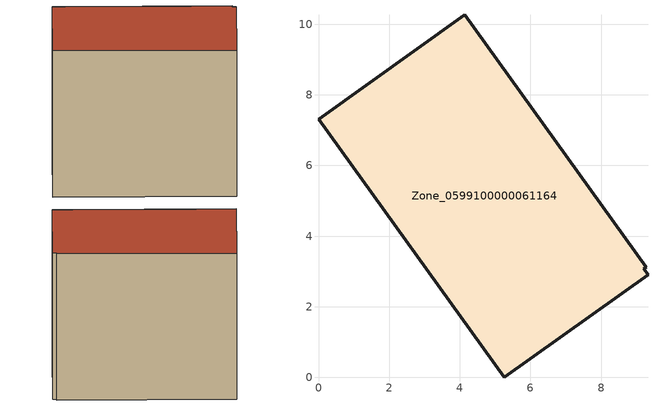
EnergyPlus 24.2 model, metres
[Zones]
Zone_0599100000061164
 floor ground (C_G): 0,7.31 4.14,10.27 9.28,3.12 9.21,3.07 9.33,2.91 5.25,0 z0
 wall outside (C_F): 4.14,10.27 0,7.31 5.25,0 9.33,2.91 9.21,3.07 9.28,3.12 4.14,10.27 z0:7.9
 roof outside (C_R): 5.25,0 9.33,2.91 9.21,3.07 9.28,3.12 4.14,10.27 0,7.31 z7.9
[BUILDING]
Pand.0599100000061164: North Axis=0; Terrain=City; Loads Convergence Tolerance Value=0.04; Temperature Convergence Tolerance Value=0.4; Solar Distribution=FullExterior; Maximum Number of Warmup Days=25; Minimum Number of Warmup Days=1
[Site:Location]
Rotterdam.The.Hague.AP_ZH_NLD Design_Conditions: Latitude=51.96; Longitude=4.45; Time Zone=1; Elevation=-4.5
[SITE:GROUNDTEMPERATURE:BUILDINGSURFACE]
18, 18, 18, 18, 18, 18, 18, 18, 18, 18, 18, 18
[MATERIAL] Thermal Absorptance=0.9; Solar Absorptance=0.7; Visible Absorptance=0.7
Name | Roughness | Thickness | Conductivity | Density | Specific Heat
G.TI.1975-1991 | MediumSmooth | 0.15 | 0.288461 | 540 | 1210
F.TI.1975-1991 | Rough | 0.3 | 0.230769 | 1920 | 840
R.TI.1975-1991 | MediumRough | 0.2 | 0.153846 | 1500 | 1000
[CONSTRUCTION]
C_G: G.TI.1975-1991
C_F: F.TI.1975-1991
C_R: R.TI.1975-1991
[ZONE]
Zone_0599100000061164: Type=1; Multiplier=1; Ceiling Height=Autocalculate; Volume=Autocalculate; Floor Area=autocalculate; Part of Total Floor Area=Yes
[ZONEINFILTRATION:DESIGNFLOWRATE]
Infil_Zone_0599100000061164: Zone or ZoneList or Space or SpaceList=Zone_0599100000061164; Schedule=AlwaysOn; Design Flow Rate Calculation Method=Flow/Area; Flow Rate per Floor Area=0.003; Constant Term Coefficient=1; Temperature Term Coefficient=0; Velocity Term Coefficient=0; Velocity Squared Term Coefficient=0
[HVACTEMPLATE:ZONE:IDEALLOADSAIRSYSTEM]
Zone_0599100000061164: Maximum Heating Supply Air Temperature=50; Minimum Cooling Supply Air Temperature=13; Maximum Heating Supply Air Humidity Ratio=0.0156; Minimum Cooling Supply Air Humidity Ratio=0.0077; Heating Limit=NoLimit; Cooling Limit=NoLimit; Dehumidification Control Type=ConstantSensibleHeatRatio; Cooling Sensible Heat Ratio=0.7; Dehumidification Setpoint=60; Humidification Control Type=None; Humidification Setpoint=30; Outdoor Air Method=None; Outdoor Air Flow Rate per Person=0.00944; Outdoor Air Flow Rate per Zone Floor Area=0; Outdoor Air Flow Rate per Zone=0; Demand Controlled Ventilation Type=None; Outdoor Air Economizer Type=NoEconomizer; Heat Recovery Type=None; Sensible Heat Recovery Effectiveness=0.7; Latent Heat Recovery Effectiveness=0.65
[ZONECONTROL:THERMOSTAT]
ThermostatControl_Zone_0599100000061164: Zone or ZoneList=Zone_0599100000061164; Control Type Schedule=DualSetpointControlType; Control 1=Thermostat_Zone_0599100000061164; Temperature Difference Between Cutout And Setpoint=0
[THERMOSTATSETPOINT:DUALSETPOINT]
Thermostat_Zone_0599100000061164: Heating Setpoint Temperature Schedule=HeatingSetpoint_Zone_0599100000061164; Cooling Setpoint Temperature Schedule=CoolingSetpoint_Zone_0599100000061164
[SCHEDULE:COMPACT]
HeatingSetpoint_Zone_0599100000061164: Through: 12/31, For: AllDays, Until: 24:00, 21
CoolingSetpoint_Zone_0599100000061164: Through: 12/31, For: AllDays, Until: 24:00, 24
DualSetpointControlType: Through: 12/31, For: AllDays, Until: 24:00, 4
AlwaysOn: Through: 12/31, For: AllDays, Until: 24:00, 1
